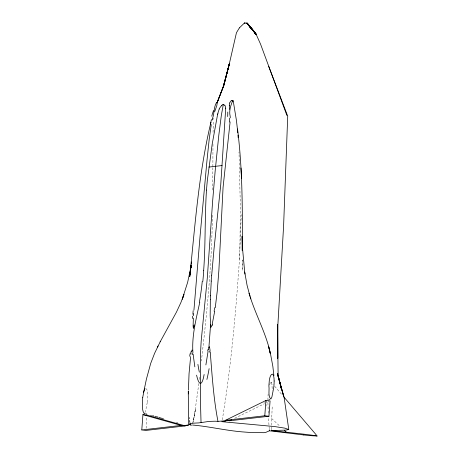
<?xml version="1.0" encoding="UTF-8"?>
<svg xmlns="http://www.w3.org/2000/svg" width="459" height="459" viewBox="0 0 459 459"><rect width="100%" height="100%" fill="white"/><g stroke="black" fill="none" stroke-linecap="round" stroke-linejoin="round"><path stroke-width="0.34" stroke-dasharray="2.29 1.72" d="M271.43 429.062L271.435 426.795M212.976 144.269L212.873 167.019M242.226 259.897L242.186 270.449L242.243 260.035M212.867 167.667L212.701 190.267M271.447 425.269L272.198 406.84M267.884 400.145L268.113 394.046M213.062 132.422L213.378 120.465M212.402 215.122L212.259 222.604M212.247 223.269C211.329 269.353 206.63 315.253 201.409 361.009M239.896 249.38L240.384 207.611L238.996 152.032M222.299 419.807C230.969 367.183 235.708 313.836 239.38 260.632L241.279 214.594M239.741 253.133L239.38 260.632M213.452 119.283L213.538 118.066M146.088 428.339L146.914 417.214M199.562 377.218L199.143 380.746M198.81 383.569L193.503 422.125M147.259 402.543L145.417 411.855M192.677 423.732L195.574 408.877L192.935 422.532M269.611 385.003L269.898 384.149M270.202 383.374L271.223 382.267L273.168 384.499M234.669 418.31L264.384 403.736M267.545 402.187L268.813 401.568M264.154 402.227L263.885 402.342L264.212 402.204M145.778 388.44C148.033 389.915 147.569 393.214 147.758 395.572A38.791 35.251 83.4 0 1 147.305 402.554M271.585 418.465L279.904 426.193M274.689 386.271L282.377 395.245M271.384 382.41L271.929 384.671L272.279 390.437M189.974 422.578L189.395 417.512L190.015 422.991M268.968 424.919L268.498 417.57M269.094 426.767L269.226 428.706M268.24 413.134L267.878 401.493M269.806 383.999A8.595 4.028 -88 0 1 269.921 383.701M266.157 400.351A76.263 21.883 -88.8 0 1 266.048 406.072"/><path stroke-width="0.69" d="M303.772 434.948A36.714 3.202 4.4 0 0 309.842 435.562A23.139 2.014 4.4 0 0 312.114 435.757L317.215 436.01L315.878 435.734A20.311 1.773 4.4 0 0 314.277 435.499A45.642 3.976 4.4 0 0 311.116 435.075L308.689 434.765A97.486 8.497 4.4 0 0 297.759 433.468L271.424 430.553L271.43 429.813M277.804 358.026L277.896 324.662L283.61 225.759L287.713 116.156L268.658 66.303M188.419 391.435L188.414 393.925M242.3 250.281C242.53 209.815 242.547 169.187 237.532 128.962M188.431 390.184L189.045 373.678L190.646 356.597M188.247 391.32L188.729 424.093M210.348 299.377L210.17 315.694L210.618 325.293M210.474 295.808L211.266 281.046M192.923 352.81C191.701 335.609 196.165 318.896 199.78 302.229M208.386 349.701L208.885 347.578L210.583 324.725M193.365 318.07L193.101 326.131M229.402 105.501L229.408 109.397M206.493 190.066C204.708 216.866 205.638 243.775 203.658 270.563M193.52 315.706L193.675 313.549M141.785 429.957L142.921 414.655L147.069 415.125L185.316 425.895L145.933 430.427L141.785 429.957L181.167 425.424L185.316 425.895M225.461 420.318L264.791 415.779L265.927 400.477L270.076 400.948L268.94 416.25L229.609 420.788L225.461 420.318L265.927 400.477M230.108 121.916L223.068 187.415L218.886 270.305L217.245 291.167L215.254 307.765M211.691 275.159L214.014 249.002L220.756 184.564L225.719 108.117M193.939 310.095L200.049 236.333L207.02 160.082L209.189 139.364L211.26 124.596M217.635 114.268L212.236 143.845L207.325 180.496A160.323 79.763 -82.2 0 0 206.521 190.066M142.749 397.356L143.833 391.47L144.883 388.796M190.726 268.951L189.785 275.216L191.168 264.843L189.745 276.611C195.104 224.979 198.77 172.888 210.939 122.283M191.145 266.163L190.933 267.557L191.128 266.191M190.984 354.17L191.076 353.602M205.884 364.928L208.111 351.118M214.703 311.248L212.236 324.014M190.887 267.752L191.214 265.824M191.145 266.013L187.651 282.291L182.286 299.188L183.967 294.517L180.823 302.705L176.463 312.086L160.145 341.857M143.598 392.508L146.421 379.094L150.695 363.402L154.631 353.246L160.248 341.662M191.374 351.944L192.051 349.976L192.596 350.894M204.129 374.487C202.287 385.508 199.166 386.845 196.584 375.158M212.104 120.132L212.328 119.128M217.887 113.23L219.213 109.03M194.226 326.234L193.314 328.231M211.983 325.07L210.939 327.273A2.983 1.337 -81.3 0 1 210.744 326.544A10.792 4.923 -81 0 1 210.572 325.328M208.885 347.578L209.488 346.688L210.124 350.601M214.755 111.566L216.814 105.576L217.319 102.368L216.992 102.845L223.441 86.453L217.273 102.357L223.418 86.166L229.414 63.721L223.516 86.034L229.385 63.606L223.688 85.902L229.397 63.491L236.448 32.715L239.357 27.924M157.506 347.033L158.022 345.988M145.027 412.945L144.556 413.484A0.643 0.579 83.4 0 1 144.166 413.525C141.441 410.019 143.168 404.718 142.497 400.506A25.48 23.151 83.4 0 1 142.755 397.356M239.374 27.901L244.446 22.99M221.548 105.633L219.775 107.882A7.057 3.087 -77.4 0 0 219.201 109.013M268.796 399.892L269.588 399.336M229.609 420.788L231.508 419.859M231.525 100.791L233.235 101.003L236.448 120.516L237.802 132.731M185.442 425.424L185.488 425.407A12.714 1.107 4.4 0 1 185.614 425.373L190.261 424.558L190.135 423.795M222.816 104.83L223.275 104.698L221.364 115.198L218.834 134.957L215.128 171.327L212.597 201.65L207.319 277.758L201.185 341.083A357.286 324.622 83.4 0 0 200.543 354.509L200.428 400.391L201.036 422.601C197.502 423.364 191.185 422.641 188.97 424.225A8.486 0.74 4.4 0 0 190.273 424.558M244.469 22.973L246.959 23.128L252.117 28.63L255.663 33.771L246.965 23.134M232.816 100.567C230.734 105.019 228.852 111.307 230.137 116.064A7.705 4.452 -76.1 0 1 230.223 116.89L230.269 117.86M303.76 434.954L269.364 430.794L265.973 432.309L263.759 432.694L250.304 432.441A28.533 2.484 4.4 0 1 244.377 432.039C226.941 430.829 209.883 426.537 192.482 425.028M201.036 422.601L209.195 421.385L215.133 421.213A8.503 0.74 4.4 0 1 217.968 421.362L225.03 420.828A12.714 1.107 4.4 0 1 225.329 420.811L226.023 420.828M208.914 167.065L222.076 165.544M191.667 425.097L190.433 425.189M188.408 425.338L187.92 425.373M187.553 425.395L186.406 425.464A12.577 1.096 4.4 0 1 186.09 425.476A5.112 0.448 4.4 0 1 185.832 425.482L185.425 425.47M271.424 430.553L285.55 430.117L288.786 429.532L284.712 428.127L274.729 426.577L221.754 421.666L225.822 420.92A12.577 1.096 4.4 0 0 225.937 420.886M264.791 415.779L268.94 416.25M245.043 23.174L244.515 23.07M150.816 415.28L151.39 415.401M176.749 422.705L177.409 422.865M152.577 415.67L153.69 415.94M154.912 416.244L156.129 416.565M142.921 414.655L181.167 425.424M156.703 416.726L158.039 417.111M158.992 417.397L160.002 417.713M160.57 417.897L161.671 418.258M162.325 418.47L163.438 418.849M145.767 413.662L146.932 414.248M252.444 29.726L247.04 23.179L252.444 29.806M286.382 432.223L284.528 430.496M283.96 397.098L316.205 434.828M255.99 33.977L260.551 44.121L286.904 115.438M251.985 29.164L247.028 23.179L251.05 28.033M252.846 30.196L256.013 34.006M247.022 23.174L251.073 28.056M252.875 30.237L256.042 34.064M253.804 31.401L255.961 34.282L253.758 31.499M247.051 23.191L252.45 29.76M251.532 28.733L246.89 23.26A3.775 0.327 4.4 0 1 246.707 23.26M255.927 34.305L255.043 33.197L255.887 34.322M250.608 27.66L247.097 23.22L251.991 29.273L247.068 23.202L250.161 27.115M254.969 33.232L255.847 34.345M249.639 295.143L249.444 294.517C255.548 314.931 266.421 333.653 270.655 354.669L272.835 366.299L273.903 375.663M250.832 298.861L250.316 297.277M250.224 296.984L250.425 297.61M244.974 274.034L244.687 272.003L247.074 285.32L249.92 296.055L249.828 295.757M249.157 293.548L249.535 294.821M249.065 293.238L249.254 293.886M217.968 421.362C213.515 398.469 212.098 375.06 210.216 351.835M281.206 388.394L278.022 375.238L283.696 396.553L277.706 375.02L284.064 397.052L288.768 429.452M280.42 385.038L278.114 375.428L277.552 324.261L277.689 358.605M280.753 386.409L281.247 388.469M194.846 366.856L193.101 354.078M244.687 272.003L242.386 246.735M237.997 135.181L238.181 137.711M269.295 429.727L269.364 430.794M242.341 245.772L242.576 250.384M240.992 167.994L241.526 178.637M242.478 248.491L242.094 236.293L242.226 250.734M274.155 380.999C273.977 368.996 269.232 374.814 269.146 382.783A25.48 23.151 83.4 0 0 268.888 385.933C269.576 390.15 267.832 395.451 270.563 398.951A0.643 0.579 83.4 0 0 270.948 398.917L271.9 396.949L273.656 387.975A38.791 35.251 83.4 0 0 274.121 380.999M217.686 114.285A51.695 30.764 -79.2 0 1 217.939 113.247M221.554 105.49A10.764 4.315 -74.7 0 1 222.827 104.744M216.964 102.856A0.775 0.706 83.4 0 0 216.608 102.397C213.59 107.033 214.519 113.367 212.5 118.439A7.705 1.538 -79.5 0 0 212.305 119.082M211.76 116.179A37.099 21.16 -81.1 0 1 213.544 110.516M199.344 372.186A76.372 36.686 -86.5 0 1 197.915 364.36M192.556 353.298A44.162 15.342 -88.3 0 1 192.723 354.543M202.247 281.407A133.546 72.006 -82.2 0 1 199.378 302.108M203.739 270.558A200.824 108.852 -82.2 0 1 202.821 281.407M194.174 324.869A21.074 6.919 -81.3 0 1 193.933 325.913M193.348 328.174A5.961 2.175 -81.8 0 1 193.239 326.051M192.505 318.529A110.458 39.835 -81 0 1 192.66 316.119M192.883 314.26A139.456 26.903 -83.4 0 1 193.153 310.72M210.452 124.532A30.443 9.186 -80.3 0 1 211.375 119.638M189.705 356.241A62.453 34.723 -88.7 0 1 190.066 353.751M190.726 353.401A21.481 9.851 -87 0 1 191.042 351.68M232.839 100.521A0.815 0.74 83.4 0 1 233.201 101.014M229.827 102.925A2.972 1.882 -72.2 0 1 231.514 100.59M229.288 105.57A5.829 3.161 -69.2 0 1 229.724 102.914M227.767 112.053A33.656 7.86 -83.6 0 1 227.693 116.569M209.12 368.629A73.647 25.388 -87.3 0 1 206.9 379.461M207.732 350.854A45.401 21.584 -87.3 0 1 208.019 349.414M210.44 299.302A110.126 28.647 -84.1 0 1 210.561 295.739M211.174 281.086A188.058 48.585 -84.2 0 1 211.593 275.182M223.355 104.606A10.19 3.884 -75.5 0 1 224.916 105.719M225.042 105.725A6.942 2.479 -78 0 1 225.61 108.255M212.666 324.266A22.457 9.461 -80.8 0 1 212.391 325.374M214.663 307.702A141.711 85.54 -80.3 0 1 214.118 311.162M229.598 118.17A29.692 14.883 -78.5 0 1 229.391 122.071M209.706 350.986A50.633 17.425 -87.7 0 1 209.797 352.191M277.764 373.643L277.758 375.066L277.747 373.626M191.535 262.072L191.363 263.46L191.535 262.072M256.03 34.213L253.787 31.459L256.013 34.236M251.079 28.194L247.085 23.214L251.067 28.206M269.313 349.368L268.693 346.815L270.219 353.269L269.313 349.368"/></g></svg>
